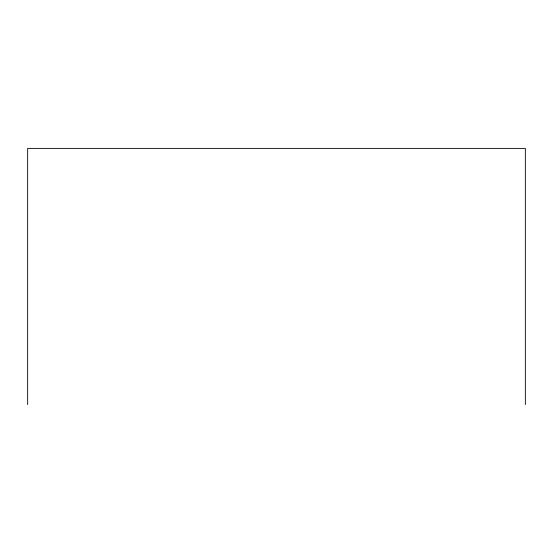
<?xml version="1.0" encoding="UTF-8"?>
<svg xmlns="http://www.w3.org/2000/svg" width="553" height="553" viewBox="0 0 553 553"><rect width="100%" height="100%" fill="white"/><g stroke="black" fill="none" stroke-linecap="round" stroke-linejoin="round"><path stroke-width="0.83" d="M525.35 404.609L525.35 148.391L27.65 148.391L27.65 404.609"/></g></svg>
